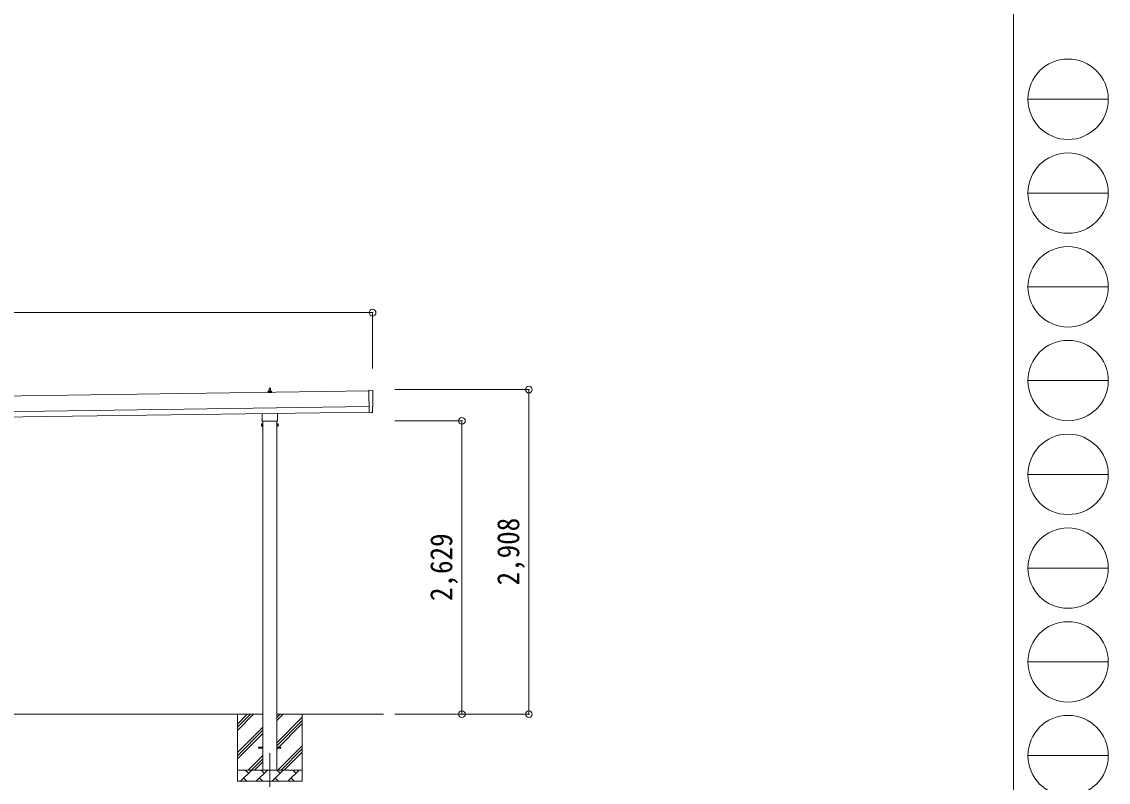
# Model space of a CAD drawing. Units: millimetres at full size, sheet at 1:60. Extents: x -16864 to 16864, y -11640 to 11640.
# Drawn here: x 7132 to 16864, y -8219 to -1405 of the extents above; entities that cross this region are included whole.
import ezdxf
from ezdxf.enums import TextEntityAlignment as Align

# ---------------------------------------------------------------- set-up
doc = ezdxf.new("R2010")
doc.units = ezdxf.units.MM
doc.header["$LTSCALE"] = 60
doc.header["$PDMODE"] = 32
doc.header["$PDSIZE"] = 60
doc.linetypes.add('CHAIN1', pattern=[8, 5, -1, 1, -1])
for name, color, linetype, lineweight in [('0-1_Defpoints', 7, 'CHAIN1', 9), ('0-2_TEXT1', 4, 'Continuous', 9), ('0-3_SHAPE', 7, 'Continuous', 9), ('0-8_TABLE1', 6, 'Continuous', 9), ('F-0', 7, 'Continuous', 9)]:
    doc.layers.add(name, color=color, linetype=linetype, lineweight=lineweight)
doc.styles.add('ＭＳ ゴシック', font='')
doc.styles.get('ＭＳ ゴシック').set_extended_font_data('MS Gothic')

msp = doc.modelspace()

# ---------------------------------------------------------------- linework, layer by layer
at = {"layer": '0-1_Defpoints'}
msp.add_line((9354.36, -7959.13), (9354.36, -8308.13), dxfattribs=at)
at = {"layer": '0-2_TEXT1'}
for p, q in [((10242.05, -4711.47), (4877.1, -4788.11)), ((9336.41, -4726.8), (9336.41, -4719.09)), ((9372.91, -4726.8), (9336.41, -4726.8)), ((9336.79, -4718.3), (9372.53, -4718.3)), ((9337.18, -4718.12), (9343.9, -4716.49)), ((9344.28, -4716.3), (9365.04, -4716.3)), ((9344.66, -4715.51), (9344.66, -4711.3)), ((9345.66, -4711.3), (9363.66, -4711.3)), ((9348.66, -4711.3), (9349.39, -4687.78)), ((9350.39, -4686.8), (9358.94, -4686.8)), ((9359.94, -4687.78), (9360.66, -4711.3)), ((9364.66, -4715.51), (9364.66, -4711.3)), ((9372.15, -4718.12), (9365.43, -4716.49)), ((9372.91, -4726.8), (9372.91, -4719.09)), ((10241.98, -4706.38), (10244.82, -4905.22)), ((10273.66, -4707.59), (10241.98, -4706.38)), ((4879.1, -4928.1), (10244.05, -4851.46)), ((4879.81, -4978.09), (10244.77, -4901.45)), ((9286.06, -4970.79), (9286.06, -4915.15)), ((9422.66, -4913.2), (9422.66, -4970.79)), ((10263.03, -4904.05), (10244.82, -4905.22)), ((10263.7, -4904.68), (10263.03, -4904.05)), ((10264.45, -4904.94), (10271.36, -4904.48)), ((9280.36, -5009.06), (9281.11, -5007.74)), ((9280.36, -5009.06), (9280.36, -5026.06)), ((9280.36, -5026.06), (9281.11, -5027.37)), ((9287.36, -5012.65), (9281.11, -5012.65)), ((9287.36, -5022.47), (9281.11, -5022.47)), ((9287.36, -5027.37), (9281.11, -5027.37)), ((9284.36, -4979.56), (9284.36, -4974.06)), ((9422.29, -4983.06), (9286.42, -4983.06)), ((9289.86, -5026.76), (9287.36, -5026.76)), ((9291.86, -4983.06), (9291.86, -8109.13)), ((9416.86, -8109.13), (9416.86, -4983.06)), ((9418.86, -5026.76), (9421.36, -5026.76)), ((9421.36, -5012.65), (9427.6, -5012.65)), ((9421.36, -5022.47), (9427.6, -5022.47)), ((9421.36, -5027.37), (9427.6, -5027.37)), ((9424.36, -4974.06), (9424.36, -4979.56)), ((9428.36, -5009.06), (9427.6, -5007.74)), ((9428.36, -5026.06), (9427.6, -5027.37)), ((9428.36, -5009.06), (9428.36, -5026.06)), ((9254.36, -7904.63), (9291.86, -7904.63)), ((9254.36, -7913.63), (9254.36, -7904.63)), ((9254.36, -7904.63), (9291.86, -7904.63)), ((9254.36, -7913.63), (9254.36, -7904.63)), ((9254.36, -7913.63), (9291.86, -7913.63)), ((9254.36, -7913.63), (9291.86, -7913.63)), ((9416.86, -7904.63), (9454.36, -7904.63)), ((9416.86, -7904.63), (9454.36, -7904.63)), ((9416.86, -7913.63), (9454.36, -7913.63)), ((9416.86, -7913.63), (9454.36, -7913.63)), ((9454.36, -7913.63), (9454.36, -7904.63)), ((9454.36, -7913.63), (9454.36, -7904.63))]:
    msp.add_line(p, q, dxfattribs=at)
for points in [[(10274.16, -4901.45), (10273.49, -4854.42), (10274.09, -4854.41)], [(9287.36, -5027.37), (9287.36, -5007.74), (9281.11, -5007.74)], [(9287.36, -5026.76), (9287.36, -5008.36), (9289.86, -5008.36)], [(9421.36, -5026.76), (9421.36, -5008.36), (9418.86, -5008.36)], [(9421.36, -5027.37), (9421.36, -5007.74), (9427.6, -5007.74)]]:
    msp.add_lwpolyline(points, dxfattribs=at)
for points in [[(9289.86, -5028.06), (9289.86, -5007.06), (9291.86, -5007.06), (9291.86, -5028.06)], [(9418.86, -5028.06), (9418.86, -5007.06), (9416.86, -5007.06), (9416.86, -5028.06)]]:
    msp.add_lwpolyline(points, close=True, dxfattribs=at)
for centre, radius, start, end in [((9337.41, -4719.09), 1, 103.62699, 180), ((9343.66, -4715.51), 1, 283.62699, 0), ((9348.75, -4711.93), 4.13, 90, 171.17633), ((9345.66, -4712.3), 1, 90, 180), ((9350.39, -4687.8), 1, 90, 178.60509), ((9358, -4711.3), 4.83, 133.60282, 180), ((9351.33, -4711.3), 4.83, 0, 46.39718), ((9358.94, -4687.8), 1, 1.39491, 90), ((9360.58, -4711.93), 4.13, 8.82367, 90), ((9363.66, -4712.3), 1, 0, 90), ((9365.66, -4715.51), 1, 180, 256.37301), ((9371.91, -4719.09), 1, 0, 76.37301), ((10264.38, -4903.94), 1, 227.3164, 273.81435), ((9284.7, -5010.2), 4.34, 145.61575, 214.38425), ((9296.6, -5017.56), 16.24, 162.41205, 197.58795), ((9284.7, -5024.92), 4.34, 145.61575, 214.38425), ((9288.36, -4974.06), 4, 125.09963, 180), ((9288.36, -4979.56), 4, 180, 194.47751), ((9288.36, -4979.56), 4, 194.47751, 241.04498), ((9420.36, -4979.56), 4, 298.95502, 345.52249), ((9420.36, -4974.06), 4, 0, 54.90037), ((9420.36, -4979.56), 4, 345.52249, 0), ((9412.11, -5017.56), 16.24, 342.41205, 17.58795), ((9424.01, -5010.2), 4.34, 325.61575, 34.38425), ((9424.01, -5024.92), 4.34, 325.61575, 34.38425)]:
    msp.add_arc(centre, radius, start, end, dxfattribs=at)
for centre, major_axis, ratio, start_param, end_param in [((10273.46, -4710.58), (3, -0.04), 0.99863, 6.2683889, 7.8016218), ((15039.84, -4712.92), (-4762.89, -68.04), 0.99863, 6.268406, 6.2977043), ((10274.03, -4850.01), (4.41, -0.06), 0.99863, 4.712389, 6.2976778), ((10271.16, -4901.48), (2.21, -2.04), 0.9974, 5.5252311, 7.0411395)]:
    msp.add_ellipse(centre, major_axis=major_axis, ratio=ratio, start_param=start_param, end_param=end_param, dxfattribs=at)
at = {"layer": '0-3_SHAPE'}
for p, q in [((9291.86, -7609.13), (6416.86, -7609.13)), ((9064.36, -7725.9), (9181.12, -7609.13)), ((9064.36, -7754.18), (9209.41, -7609.13)), ((9064.36, -7697.61), (9152.84, -7609.13)), ((9064.36, -7609.13), (9064.36, -8209.13)), ((10373.76, -7609.13), (9416.86, -7609.13)), ((9416.86, -7637.96), (9445.68, -7609.13)), ((9416.86, -7666.24), (9473.96, -7609.13)), ((9416.86, -7864.23), (9644.36, -7636.73)), ((9416.86, -7892.51), (9644.36, -7665.01)), ((9644.36, -7609.13), (9644.36, -8209.13)), ((9064.36, -7952.17), (9291.86, -7724.67)), ((9064.36, -7980.46), (9291.86, -7752.96)), ((9064.36, -8008.74), (9291.86, -7781.24)), ((9416.86, -7920.8), (9644.36, -7693.3)), ((9161.95, -8109.13), (9291.86, -7979.23)), ((9426.51, -8109.13), (9644.36, -7891.29)), ((9454.8, -8109.13), (9644.36, -7919.57)), ((9483.08, -8109.13), (9644.36, -7947.86)), ((9190.24, -8109.13), (9291.86, -8007.51)), ((9218.52, -8109.13), (9291.86, -8035.8)), ((9064.36, -8109.13), (9644.36, -8109.13)), ((9092.22, -8209.13), (9192.22, -8109.13)), ((9163.67, -8137.68), (9135.12, -8109.13)), ((9233.64, -8209.13), (9333.64, -8109.13)), ((9305.09, -8137.68), (9276.54, -8109.13)), ((9375.07, -8209.13), (9475.07, -8109.13)), ((9446.51, -8137.68), (9417.96, -8109.13)), ((9516.49, -8209.13), (9616.49, -8109.13)), ((9587.93, -8137.68), (9559.38, -8109.13)), ((9644.36, -8209.13), (9064.36, -8209.13)), ((9120.78, -8180.58), (9149.33, -8209.13)), ((9262.2, -8180.58), (9290.75, -8209.13)), ((9403.62, -8180.58), (9432.17, -8209.13)), ((9545.04, -8180.58), (9573.59, -8209.13))]:
    msp.add_line(p, q, dxfattribs=at)
at = {"layer": '0-8_TABLE1'}
for p, q in [((10275.06, -4011.49), (-563.86, -4011.49)), ((10275.06, -4011.49), (10275.06, -4511.49)), ((11675.06, -4701.03), (10475.06, -4701.03)), ((11675.06, -7609.13), (11675.06, -4701.03)), ((11075.06, -4980.56), (10475.06, -4980.56)), ((11075.06, -4980.56), (11075.06, -7609.13)), ((11675.06, -7609.13), (10475.06, -7609.13))]:
    msp.add_line(p, q, dxfattribs=at)
for p in [(10275.06, -4011.49), (11675.06, -4701.03), (11075.06, -4980.56), (11075.06, -7609.13), (11675.06, -7609.13)]:
    msp.add_point(p, dxfattribs=at)
at = {"layer": 'F-0', "color": 5, "lineweight": 5}
msp.add_line((16015.88, 11640), (16015.88, -11640), dxfattribs=at)
at = {"layer": 'F-0', "color": 4}
for p, q in [((16144.11, -2100), (16864.12, -2100)), ((16144.11, -2940), (16864.12, -2940)), ((16144.11, -3780), (16864.12, -3780)), ((16144.11, -4620), (16864.12, -4620)), ((16144.11, -5460), (16864.12, -5460)), ((16144.11, -6300), (16864.12, -6300)), ((16144.11, -7140), (16864.12, -7140)), ((16144.11, -7980), (16864.12, -7980))]:
    msp.add_line(p, q, dxfattribs=at)
for centre in [(16504.11, -2100), (16504.11, -2940), (16504.11, -3780), (16504.11, -4620), (16504.11, -5460), (16504.11, -6300), (16504.11, -7140), (16504.11, -7980)]:
    msp.add_circle(centre, 360, dxfattribs=at)

# ---------------------------------------------------------------- texts
at = {"layer": '0-8_TABLE1', "color": 7, "style": 'ＭＳ ゴシック', "width": 0.9}
for s, p in [('2,908', (11647.56, -6455.08)), ('2,629', (11047.56, -6594.85))]:
    msp.add_text(s, height=197.9, rotation=90, dxfattribs=at).set_placement(p, align=Align.BOTTOM_LEFT)

doc.saveas('drawing.dxf')
